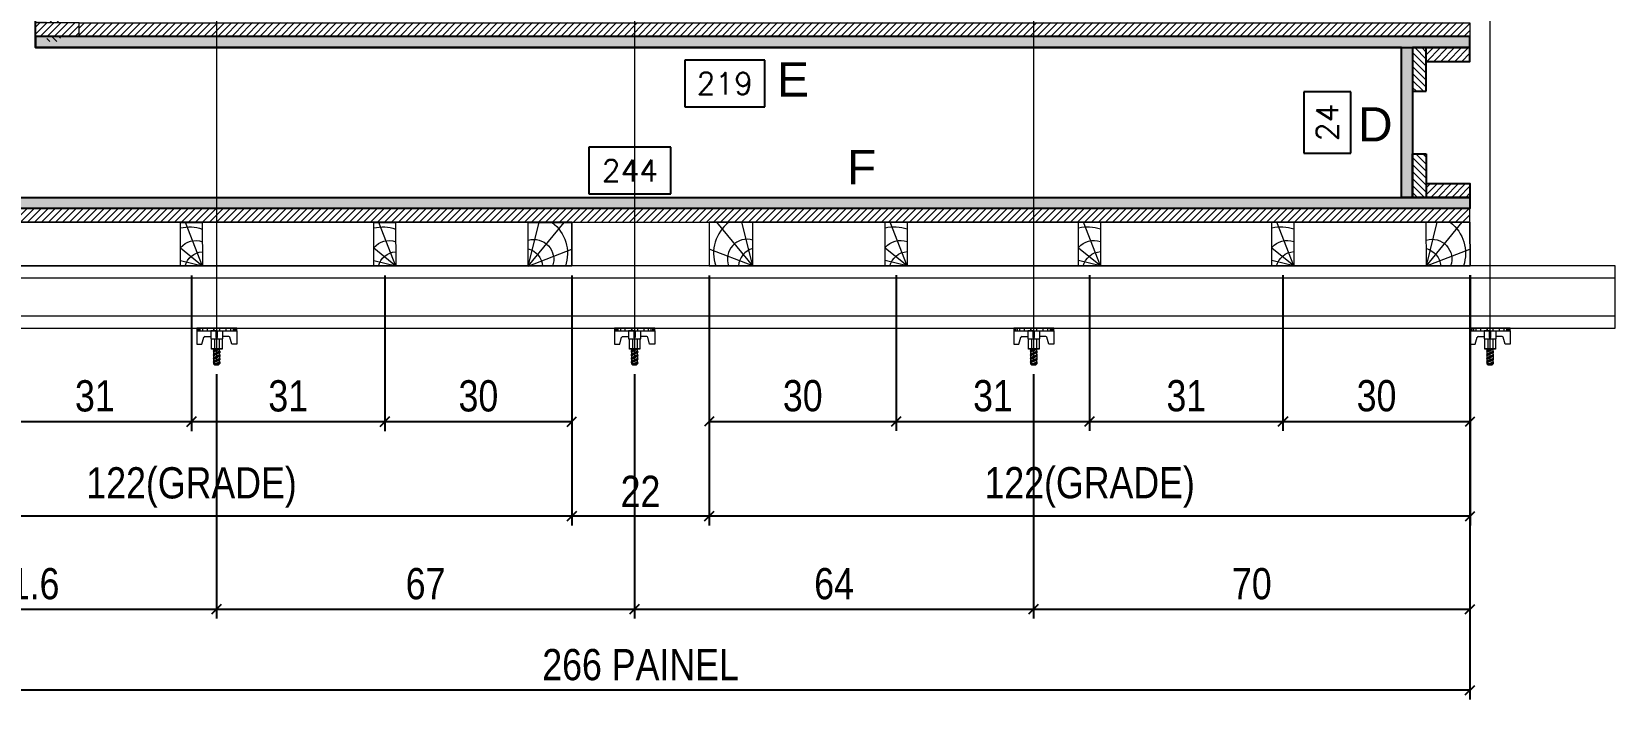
# Model space of a CAD drawing. Extents: x 14400 to 27878, y -21631 to 6985.
# Drawn here: x 27370 to 27878, y -5664 to -5446 of the extents above; entities that cross this region are included whole.
import ezdxf
from ezdxf.enums import TextEntityAlignment as Align

# ---------------------------------------------------------------- set-up
doc = ezdxf.new("R2010")
doc.units = 0
for name, color, linetype in [('CHAPA', 1, 'Continuous'), ('COTA', 241, 'Continuous'), ('F-PILARES-S', 170, 'Continuous'), ('SARRAFO', 251, 'Continuous'), ('TEXTO_GERAL', 7, 'Continuous')]:
    doc.layers.add(name, color=color, linetype=linetype)
for name, color, linetype, lineweight in [('Hachura', 251, 'Continuous', 9), ('Madeira', 126, 'Continuous', 18), ('Perfil Metálico', 224, 'Continuous', 18)]:
    doc.layers.add(name, color=color, linetype=linetype, lineweight=lineweight)
doc.styles.add('ARIAL', font='arial.ttf')
doc.styles.add('COTA TECNICA 2X', font='techl___.ttf', dxfattribs={"height": 10})
doc.styles.add('ROMANS', font='romans.shx')
doc.dimstyles.new('Cota Seção interna', dxfattribs={"dimtxt": 7, "dimasz": 6, "dimexe": 0.18, "dimexo": 2, "dimgap": -4, "dimtad": 3, "dimdec": 1, "dimlfac": 0.5, "dimzin": 12, "dimdsep": 46, "dimtxsty": 'ROMANS', "dimblk": 'ARCHTICK', "dimcen": 0.09, "dimse1": 1, "dimse2": 1, "dimsd1": 1, "dimsd2": 1, "dimclrd": 180, "dimclre": 5, "dimclrt": 1, "dimadec": 0, "dimazin": 3, "dimtfac": 1, "dimtdec": 1, "dimtofl": 0, "dimtmove": 0, "dimatfit": 3, "dimldrblk": 'ARCHTICK', "dimfxl": 1, "dimtolj": 1, "dimtzin": 0, "dimarcsym": 0})
doc.dimstyles.new('SECAO PILAR', dxfattribs={"dimtxt": 10, "dimasz": 3, "dimexe": 3, "dimexo": 3, "dimgap": 3, "dimtad": 1, "dimdec": 1, "dimlfac": 0.5, "dimzin": 12, "dimdsep": 46, "dimtxsty": 'COTA TECNICA 2X', "dimblk1": 'OBLIQUE', "dimblk2": 'OBLIQUE', "dimsah": 1, "dimcen": 0.9, "dimclrd": 256, "dimclre": 256, "dimclrt": 256, "dimadec": 1, "dimazin": 3, "dimtfac": 1, "dimtdec": 1, "dimtmove": 0, "dimatfit": 3, "dimfxl": 1, "dimtolj": 1, "dimtzin": 12, "dimarcsym": 0})
pattern_1 = [(45, (36501.2843, 17026.1796), (-1.12253202, 1.12253202), [])]
pattern_2 = [(135, (4467.5243, 3268.3233), (-1.12253202, -1.12253202), [])]

# ---------------------------------------------------------------- blocks, each defined once
blk = doc.blocks.new('*D450')
at = {"layer": 'COTA', "color": 180, "lineweight": -2, "transparency": 16777216}
for p, q in [((27793.19, -5465.45), (27778.19, -5465.45)), ((27778.19, -5465.45), (27778.19, -5485.12)), ((27793.19, -5485.12), (27793.19, -5465.45)), ((27778.19, -5485.12), (27793.19, -5485.12))]:
    blk.add_line(p, q, dxfattribs=at)
at = {"layer": 'Defpoints', "color": 0, "transparency": 16777216}
for p in [(27797.19, -5451.28), (27809.42, -5451.28), (27809.42, -5499.28)]:
    blk.add_point(p, dxfattribs=at)
at = {"layer": 'COTA', "color": 1, "transparency": 16777216, "insert": (27785.69, -5475.28), "char_height": 7, "attachment_point": 5, "rotation": 90, "style": 'ROMANS'}
blk.add_mtext('\\A1;24', dxfattribs=at)
blk = doc.blocks.new('_ArchTick')
at = {"color": 0, "linetype": 'ByBlock', "const_width": 0.15}
blk.add_lwpolyline([(-0.5, -0.5), (0.5, 0.5)], dxfattribs=at)
blk = doc.blocks.new('*D458')
at = {"layer": 'COTA', "color": 180, "lineweight": -2, "transparency": 16777216}
for p, q in [((27369.97, -4992.08), (27354.97, -4992.08)), ((27354.97, -4992.08), (27354.97, -5018.08)), ((27369.97, -5018.08), (27369.97, -4992.08)), ((27354.97, -5018.08), (27369.97, -5018.08))]:
    blk.add_line(p, q, dxfattribs=at)
at = {"layer": 'Defpoints', "color": 0, "transparency": 16777216}
for p in [(27371.42, -4557.28), (27371.42, -5451.28), (27373.97, -5451.28)]:
    blk.add_point(p, dxfattribs=at)
at = {"layer": 'COTA', "color": 1, "transparency": 16777216, "insert": (27362.47, -5005.08), "char_height": 7, "attachment_point": 5, "rotation": 90, "style": 'ROMANS'}
blk.add_mtext('\\A1;447', dxfattribs=at)
blk = doc.blocks.new('*D459')
at = {"layer": 'COTA', "color": 180, "lineweight": -2, "transparency": 16777216}
for p, q in [((27575.2, -5483.21), (27548.87, -5483.21)), ((27548.87, -5483.21), (27548.87, -5498.21)), ((27575.2, -5498.21), (27575.2, -5483.21)), ((27548.87, -5498.21), (27575.2, -5498.21))]:
    blk.add_line(p, q, dxfattribs=at)
at = {"layer": 'Defpoints', "color": 0, "transparency": 16777216}
for p in [(27321.42, -5499.28), (27809.42, -5499.28), (27321.42, -5502.21)]:
    blk.add_point(p, dxfattribs=at)
at = {"layer": 'COTA', "color": 1, "transparency": 16777216, "insert": (27562.03, -5490.71), "char_height": 7, "attachment_point": 5, "style": 'ROMANS'}
blk.add_mtext('\\A1;244', dxfattribs=at)
blk = doc.blocks.new('*D460')
at = {"layer": 'COTA', "color": 180, "lineweight": -2, "transparency": 16777216}
for p, q in [((27605.26, -5455.28), (27579.6, -5455.28)), ((27579.6, -5455.28), (27579.6, -5470.28)), ((27605.26, -5470.28), (27605.26, -5455.28)), ((27579.6, -5470.28), (27605.26, -5470.28))]:
    blk.add_line(p, q, dxfattribs=at)
at = {"layer": 'Defpoints', "color": 0, "transparency": 16777216}
for p in [(27371.42, -5451.28), (27809.42, -5451.28), (27371.42, -5474.28)]:
    blk.add_point(p, dxfattribs=at)
at = {"layer": 'COTA', "color": 1, "transparency": 16777216, "insert": (27592.43, -5462.78), "char_height": 7, "attachment_point": 5, "style": 'ROMANS'}
blk.add_mtext('\\A1;219', dxfattribs=at)
blk = doc.blocks.new('PONTALETE')
at = {"layer": 'Madeira'}
for q in [(2.71, 7), (7, 5.76), (7, 1.74)]:
    blk.add_line((0, 0), q, dxfattribs=at)
blk.add_lwpolyline([(0, 0), (7, 0), (7, 7), (0, 7)], close=True, dxfattribs=at)
for centre, radius, start, end in [((2.04, 0.06), 6.23, 37.2818, 109.0913), ((1.09, 0.9), 3.19, 343.603, 109.9847), ((-0.21, -0.78), 3.09, 14.6322, 86.0383)]:
    blk.add_arc(centre, radius, start, end, dxfattribs=at)
blk = doc.blocks.new('MEIO PONTALETE')
at = {"layer": 'Madeira'}
for q in [(2.71, 7), (3.5, 2.88), (3.5, 0.87)]:
    blk.add_line((0, 0), q, dxfattribs=at)
blk.add_lwpolyline([(0, 0), (3.5, 0), (3.5, 7), (0, 7)], close=True, dxfattribs=at)
for centre, radius, start, end in [((2.04, 0.06), 6.23, 76.4499, 109.0913), ((1.09, 0.9), 3.19, 40.9063, 109.9847), ((-0.21, -0.78), 3.09, 14.6322, 86.0383)]:
    blk.add_arc(centre, radius, start, end, dxfattribs=at)
blk = doc.blocks.new('_Oblique')
at = {"color": 0, "linetype": 'ByBlock', "lineweight": -2}
blk.add_line((-0.5, -0.5), (0.5, 0.5), dxfattribs=at)
blk = doc.blocks.new('*D488')
at = {"layer": 'COTA', "lineweight": -2, "transparency": 16777216}
for p, q in [((27587.46, -5524.31), (27587.46, -5574.17)), ((27647.46, -5524.29), (27647.46, -5574.17)), ((27587.46, -5571.17), (27647.46, -5571.17))]:
    blk.add_line(p, q, dxfattribs=at)
at = {"layer": 'Defpoints', "color": 0, "transparency": 16777216}
for p in [(27587.46, -5521.31), (27647.46, -5521.29), (27647.46, -5571.17)]:
    blk.add_point(p, dxfattribs=at)
at = {"layer": 'COTA', "lineweight": -2, "transparency": 16777216, "xscale": 3, "yscale": 3, "zscale": 3, "rotation": 180}
blk.add_blockref('_Oblique', (27587.46, -5571.17), dxfattribs=at)
at = {"layer": 'COTA', "lineweight": -2, "transparency": 16777216, "xscale": 3, "yscale": 3, "zscale": 3}
blk.add_blockref('_Oblique', (27647.46, -5571.17), dxfattribs=at)
at = {"layer": 'COTA', "transparency": 16777216, "insert": (27617.46, -5562.95), "char_height": 10, "attachment_point": 5, "style": 'COTA TECNICA 2X'}
blk.add_mtext('\\A1;30', dxfattribs=at)
blk = doc.blocks.new('*D489')
at = {"layer": 'COTA', "lineweight": -2, "transparency": 16777216}
for p, q in [((27587.46, -5524.31), (27587.46, -5604.5)), ((27831.45, -5524.28), (27831.45, -5604.5)), ((27831.45, -5601.5), (27587.46, -5601.5))]:
    blk.add_line(p, q, dxfattribs=at)
at = {"layer": 'Defpoints', "color": 0, "transparency": 16777216}
for p in [(27587.46, -5521.31), (27831.45, -5521.28), (27587.46, -5601.5)]:
    blk.add_point(p, dxfattribs=at)
at = {"layer": 'COTA', "lineweight": -2, "transparency": 16777216, "xscale": 3, "yscale": 3, "zscale": 3, "rotation": 180}
blk.add_blockref('_Oblique', (27587.46, -5601.5), dxfattribs=at)
at = {"layer": 'COTA', "lineweight": -2, "transparency": 16777216, "xscale": 3, "yscale": 3, "zscale": 3}
blk.add_blockref('_Oblique', (27831.45, -5601.5), dxfattribs=at)
at = {"layer": 'COTA', "transparency": 16777216, "insert": (27709.46, -5592.28), "char_height": 10, "attachment_point": 5, "style": 'COTA TECNICA 2X'}
blk.add_mtext('\\A1;122(GRADE)', dxfattribs=at)
blk = doc.blocks.new('*D490')
at = {"layer": 'COTA', "lineweight": -2, "transparency": 16777216}
for p, q in [((27647.46, -5524.29), (27647.46, -5574.17)), ((27709.46, -5524.29), (27709.46, -5574.17)), ((27647.46, -5571.17), (27709.46, -5571.17))]:
    blk.add_line(p, q, dxfattribs=at)
at = {"layer": 'Defpoints', "color": 0, "transparency": 16777216}
for p in [(27647.46, -5521.29), (27709.46, -5521.29), (27709.46, -5571.17)]:
    blk.add_point(p, dxfattribs=at)
at = {"layer": 'COTA', "lineweight": -2, "transparency": 16777216, "xscale": 3, "yscale": 3, "zscale": 3, "rotation": 180}
blk.add_blockref('_Oblique', (27647.46, -5571.17), dxfattribs=at)
at = {"layer": 'COTA', "lineweight": -2, "transparency": 16777216, "xscale": 3, "yscale": 3, "zscale": 3}
blk.add_blockref('_Oblique', (27709.46, -5571.17), dxfattribs=at)
at = {"layer": 'COTA', "transparency": 16777216, "insert": (27678.46, -5562.95), "char_height": 10, "attachment_point": 5, "style": 'COTA TECNICA 2X'}
blk.add_mtext('\\A1;31', dxfattribs=at)
blk = doc.blocks.new('*D491')
at = {"layer": 'COTA', "lineweight": -2, "transparency": 16777216}
for p, q in [((27709.46, -5524.29), (27709.46, -5574.17)), ((27771.46, -5524.29), (27771.46, -5574.17)), ((27709.46, -5571.17), (27771.46, -5571.17))]:
    blk.add_line(p, q, dxfattribs=at)
at = {"layer": 'Defpoints', "color": 0, "transparency": 16777216}
for p in [(27709.46, -5521.29), (27771.46, -5521.29), (27771.46, -5571.17)]:
    blk.add_point(p, dxfattribs=at)
at = {"layer": 'COTA', "lineweight": -2, "transparency": 16777216, "xscale": 3, "yscale": 3, "zscale": 3, "rotation": 180}
blk.add_blockref('_Oblique', (27709.46, -5571.17), dxfattribs=at)
at = {"layer": 'COTA', "lineweight": -2, "transparency": 16777216, "xscale": 3, "yscale": 3, "zscale": 3}
blk.add_blockref('_Oblique', (27771.46, -5571.17), dxfattribs=at)
at = {"layer": 'COTA', "transparency": 16777216, "insert": (27740.46, -5562.95), "char_height": 10, "attachment_point": 5, "style": 'COTA TECNICA 2X'}
blk.add_mtext('\\A1;31', dxfattribs=at)
blk = doc.blocks.new('*D492')
at = {"layer": 'COTA', "lineweight": -2, "transparency": 16777216}
for p, q in [((27771.46, -5524.29), (27771.46, -5574.17)), ((27831.45, -5524.29), (27831.45, -5574.17)), ((27771.46, -5571.17), (27831.45, -5571.17))]:
    blk.add_line(p, q, dxfattribs=at)
at = {"layer": 'Defpoints', "color": 0, "transparency": 16777216}
for p in [(27771.46, -5521.29), (27831.45, -5521.29), (27831.45, -5571.17)]:
    blk.add_point(p, dxfattribs=at)
at = {"layer": 'COTA', "lineweight": -2, "transparency": 16777216, "xscale": 3, "yscale": 3, "zscale": 3, "rotation": 180}
blk.add_blockref('_Oblique', (27771.46, -5571.17), dxfattribs=at)
at = {"layer": 'COTA', "lineweight": -2, "transparency": 16777216, "xscale": 3, "yscale": 3, "zscale": 3}
blk.add_blockref('_Oblique', (27831.45, -5571.17), dxfattribs=at)
at = {"layer": 'COTA', "transparency": 16777216, "insert": (27801.46, -5562.95), "char_height": 10, "attachment_point": 5, "style": 'COTA TECNICA 2X'}
blk.add_mtext('\\A1;30', dxfattribs=at)
blk = doc.blocks.new('*D494')
at = {"layer": 'COTA', "lineweight": -2, "transparency": 16777216}
for p, q in [((27299.45, -5524.35), (27299.45, -5604.55)), ((27543.45, -5524.33), (27543.45, -5604.55)), ((27543.45, -5601.55), (27299.45, -5601.55))]:
    blk.add_line(p, q, dxfattribs=at)
at = {"layer": 'Defpoints', "color": 0, "transparency": 16777216}
for p in [(27299.45, -5521.35), (27543.45, -5521.33), (27299.45, -5601.55)]:
    blk.add_point(p, dxfattribs=at)
at = {"layer": 'COTA', "lineweight": -2, "transparency": 16777216, "xscale": 3, "yscale": 3, "zscale": 3, "rotation": 180}
blk.add_blockref('_Oblique', (27299.45, -5601.55), dxfattribs=at)
at = {"layer": 'COTA', "lineweight": -2, "transparency": 16777216, "xscale": 3, "yscale": 3, "zscale": 3}
blk.add_blockref('_Oblique', (27543.45, -5601.55), dxfattribs=at)
at = {"layer": 'COTA', "transparency": 16777216, "insert": (27421.45, -5592.33), "char_height": 10, "attachment_point": 5, "style": 'COTA TECNICA 2X'}
blk.add_mtext('\\A1;122(GRADE)', dxfattribs=at)
blk = doc.blocks.new('*D495')
at = {"layer": 'COTA', "lineweight": -2, "transparency": 16777216}
for p, q in [((27359.45, -5524.34), (27359.45, -5574.21)), ((27421.45, -5524.34), (27421.45, -5574.21)), ((27359.45, -5571.21), (27421.45, -5571.21))]:
    blk.add_line(p, q, dxfattribs=at)
at = {"layer": 'Defpoints', "color": 0, "transparency": 16777216}
for p in [(27359.45, -5521.34), (27421.45, -5521.34), (27421.45, -5571.21)]:
    blk.add_point(p, dxfattribs=at)
at = {"layer": 'COTA', "lineweight": -2, "transparency": 16777216, "xscale": 3, "yscale": 3, "zscale": 3, "rotation": 180}
blk.add_blockref('_Oblique', (27359.45, -5571.21), dxfattribs=at)
at = {"layer": 'COTA', "lineweight": -2, "transparency": 16777216, "xscale": 3, "yscale": 3, "zscale": 3}
blk.add_blockref('_Oblique', (27421.45, -5571.21), dxfattribs=at)
at = {"layer": 'COTA', "transparency": 16777216, "insert": (27390.45, -5563), "char_height": 10, "attachment_point": 5, "style": 'COTA TECNICA 2X'}
blk.add_mtext('\\A1;31', dxfattribs=at)
blk = doc.blocks.new('*D496')
at = {"layer": 'COTA', "lineweight": -2, "transparency": 16777216}
for p, q in [((27421.45, -5524.34), (27421.45, -5574.21)), ((27483.45, -5524.34), (27483.45, -5574.21)), ((27421.45, -5571.21), (27483.45, -5571.21))]:
    blk.add_line(p, q, dxfattribs=at)
at = {"layer": 'Defpoints', "color": 0, "transparency": 16777216}
for p in [(27421.45, -5521.34), (27483.45, -5521.34), (27483.45, -5571.21)]:
    blk.add_point(p, dxfattribs=at)
at = {"layer": 'COTA', "lineweight": -2, "transparency": 16777216, "xscale": 3, "yscale": 3, "zscale": 3, "rotation": 180}
blk.add_blockref('_Oblique', (27421.45, -5571.21), dxfattribs=at)
at = {"layer": 'COTA', "lineweight": -2, "transparency": 16777216, "xscale": 3, "yscale": 3, "zscale": 3}
blk.add_blockref('_Oblique', (27483.45, -5571.21), dxfattribs=at)
at = {"layer": 'COTA', "transparency": 16777216, "insert": (27452.45, -5563), "char_height": 10, "attachment_point": 5, "style": 'COTA TECNICA 2X'}
blk.add_mtext('\\A1;31', dxfattribs=at)
blk = doc.blocks.new('*D497')
at = {"layer": 'COTA', "lineweight": -2, "transparency": 16777216}
for p, q in [((27483.45, -5524.34), (27483.45, -5574.21)), ((27543.45, -5524.34), (27543.45, -5574.21)), ((27483.45, -5571.21), (27543.45, -5571.21))]:
    blk.add_line(p, q, dxfattribs=at)
at = {"layer": 'Defpoints', "color": 0, "transparency": 16777216}
for p in [(27483.45, -5521.34), (27543.45, -5521.34), (27543.45, -5571.21)]:
    blk.add_point(p, dxfattribs=at)
at = {"layer": 'COTA', "lineweight": -2, "transparency": 16777216, "xscale": 3, "yscale": 3, "zscale": 3, "rotation": 180}
blk.add_blockref('_Oblique', (27483.45, -5571.21), dxfattribs=at)
at = {"layer": 'COTA', "lineweight": -2, "transparency": 16777216, "xscale": 3, "yscale": 3, "zscale": 3}
blk.add_blockref('_Oblique', (27543.45, -5571.21), dxfattribs=at)
at = {"layer": 'COTA', "transparency": 16777216, "insert": (27513.45, -5563), "char_height": 10, "attachment_point": 5, "style": 'COTA TECNICA 2X'}
blk.add_mtext('\\A1;30', dxfattribs=at)
blk = doc.blocks.new('*D499')
at = {"layer": 'COTA', "lineweight": -2, "transparency": 16777216}
for p, q in [((27543.43, -5524.33), (27543.43, -5604.55)), ((27587.44, -5524.3), (27587.44, -5604.55)), ((27587.44, -5601.55), (27543.43, -5601.55))]:
    blk.add_line(p, q, dxfattribs=at)
at = {"layer": 'Defpoints', "color": 0, "transparency": 16777216}
for p in [(27543.43, -5521.33), (27587.44, -5521.3), (27543.43, -5601.55)]:
    blk.add_point(p, dxfattribs=at)
at = {"layer": 'COTA', "lineweight": -2, "transparency": 16777216, "xscale": 3, "yscale": 3, "zscale": 3, "rotation": 180}
blk.add_blockref('_Oblique', (27543.43, -5601.55), dxfattribs=at)
at = {"layer": 'COTA', "lineweight": -2, "transparency": 16777216, "xscale": 3, "yscale": 3, "zscale": 3}
blk.add_blockref('_Oblique', (27587.44, -5601.55), dxfattribs=at)
at = {"layer": 'COTA', "transparency": 16777216, "insert": (27565.43, -5593.55), "char_height": 10, "attachment_point": 5, "style": 'COTA TECNICA 2X'}
blk.add_mtext('\\A1;22', dxfattribs=at)
blk = doc.blocks.new('C')
at = {"layer": 'Hachura', "color": 0}
for p, q in [((0, 3.22), (0, -3.22)), ((0.45, 3.22), (0, 3.22)), ((0.46, 3.16), (0, 3.16)), ((0.46, 3.05), (0, 3.05)), ((0.46, 2.88), (0, 2.88)), ((0, 2.75), (0, -1.16)), ((0.46, 2.65), (0, 2.65)), ((0.45, -3.23), (0.45, 3.22)), ((0.45, 3.22), (2.58, 3.22)), ((2.58, 3.22), (2.58, 2.39)), ((0.46, 2.23), (0, 2.23)), ((0.46, 1.51), (0, 1.51)), ((0.39, 0.49), (0.17, 0.49)), ((1.74, 0.97), (0.45, 0.97)), ((1.45, 0.1), (0.45, 0.1)), ((1.35, 1.94), (1.35, 0.96)), ((2.58, 2.39), (1.47, 2.09)), ((1.74, -0.97), (1.74, 0.97)), ((1.74, 0.97), (1.74, 0.84)), ((1.74, 0.97), (1.74, 0.84)), ((1.74, 0.84), (3.35, 0.84)), ((3.35, 0.45), (1.74, 0.45)), ((3.32, 0.84), (3.32, -0.84)), ((3.35, 0.84), (3.35, -0.84)), ((3.68, 0.45), (3.35, 0.45)), ((3.84, -0.52), (3.35, 0.45)), ((3.35, 0.06), (3.67, -0.57)), ((3.68, 0.45), (4.16, -0.52)), ((3.72, 0.5), (4.25, -0.57)), ((4.37, -0.55), (3.83, 0.53)), ((4.15, 0.45), (3.93, 0.45)), ((4.42, -0.52), (3.93, 0.45)), ((4.15, 0.45), (4.26, 0.45)), ((4.26, 0.45), (4.74, -0.52)), ((4.3, 0.5), (4.83, -0.57)), ((4.95, -0.55), (4.41, 0.53)), ((4.51, 0.45), (4.84, 0.45)), ((5, -0.52), (4.51, 0.45)), ((4.84, 0.45), (5.32, -0.52)), ((4.88, 0.5), (5.41, -0.57)), ((5.53, -0.55), (4.99, 0.53)), ((5.58, -0.52), (5.09, 0.45)), ((5.42, 0.45), (5.09, 0.45)), ((5.58, -0.52), (5.09, 0.45)), ((5.42, 0.45), (5.74, -0.19)), ((5.46, 0.5), (5.74, -0.07)), ((5.74, 0.19), (5.57, 0.53)), ((5.74, 0.32), (5.68, 0.45)), ((5.68, 0.45), (5.74, 0.45)), ((5.74, 0.45), (5.9, 0.29)), ((5.74, 0.45), (5.74, -0.52)), ((5.9, -0.36), (5.9, 0.29)), ((0.45, 0), (0, 0)), ((0.46, -1.52), (0, -1.52)), ((0.46, -2.23), (0, -2.23)), ((0.08, -0.48), (0.29, -0.48)), ((0.29, -0.48), (0.4, -0.48)), ((0.45, 0), (0.45, -0.97)), ((0.45, -0.16), (1.45, -0.16)), ((0.45, -0.65), (0.45, -0.32)), ((0.45, -3.23), (0.45, -0.65)), ((0.45, -0.97), (1.74, -0.97)), ((1.35, -1.94), (1.35, -0.97)), ((2.58, -2.39), (1.47, -2.1)), ((3.35, -0.32), (1.74, -0.32)), ((3.35, -0.84), (1.74, -0.84)), ((2.58, -3.23), (2.58, -2.39)), ((3.35, -0.07), (3.58, -0.52)), ((3.35, -0.52), (3.58, -0.52)), ((3.84, -0.52), (4.16, -0.52)), ((4.42, -0.52), (4.74, -0.52)), ((4.63, -0.52), (4.74, -0.52)), ((5, -0.52), (5.32, -0.52)), ((5.58, -0.52), (5.74, -0.52)), ((5.74, -0.52), (5.9, -0.36)), ((5.74, -0.52), (5.74, -0.52)), ((0.46, -2.65), (0, -2.65)), ((0.46, -2.88), (0, -2.88)), ((0.46, -3.05), (0, -3.05)), ((0.46, -3.16), (0, -3.16)), ((0, -3.22), (2.57, -3.22))]:
    blk.add_line(p, q, dxfattribs=at)
for centre, radius, start, end in [((1.52, 1.94), 0.161, 104.7436, 180), ((1.44, -0.03), 0.129, 272.695, 87.305), ((3.81, 0.39), 0.143, 25.5688, 154.4312), ((4.39, 0.39), 0.143, 25.5688, 154.4312), ((4.97, 0.39), 0.143, 25.5688, 154.4312), ((5.55, 0.39), 0.143, 25.5688, 154.4312), ((0.17, -0.37), 0.174, 221.744, 317.8592), ((1.52, -1.94), 0.161, 180, 255.2564), ((3.71, -0.4), 0.174, 222.1408, 318.256), ((4.29, -0.4), 0.174, 222.1408, 318.256), ((4.87, -0.4), 0.174, 222.1408, 318.256), ((5.45, -0.4), 0.174, 222.1408, 318.256), ((5.61, -0.4), 0.174, 317.8592, 318.256)]:
    blk.add_arc(centre, radius, start, end, dxfattribs=at)
blk = doc.blocks.new('*D500')
at = {"layer": 'COTA', "lineweight": -2, "transparency": 16777216}
for p, q in [((27306.37, -5556.03), (27306.37, -5634.32)), ((27429.5, -5556.03), (27429.5, -5634.32)), ((27306.37, -5631.32), (27429.5, -5631.32))]:
    blk.add_line(p, q, dxfattribs=at)
at = {"layer": 'Defpoints', "color": 0, "transparency": 16777216}
for p in [(27306.37, -5553.03), (27429.5, -5553.03), (27429.5, -5631.32)]:
    blk.add_point(p, dxfattribs=at)
at = {"layer": 'COTA', "lineweight": -2, "transparency": 16777216, "xscale": 3, "yscale": 3, "zscale": 3, "rotation": 180}
blk.add_blockref('_Oblique', (27306.37, -5631.32), dxfattribs=at)
at = {"layer": 'COTA', "lineweight": -2, "transparency": 16777216, "xscale": 3, "yscale": 3, "zscale": 3}
blk.add_blockref('_Oblique', (27429.5, -5631.32), dxfattribs=at)
at = {"layer": 'COTA', "transparency": 16777216, "insert": (27367.94, -5623.22), "char_height": 10, "attachment_point": 5, "style": 'COTA TECNICA 2X'}
blk.add_mtext('\\A1;61.6', dxfattribs=at)
blk = doc.blocks.new('*D501')
at = {"layer": 'COTA', "lineweight": -2, "transparency": 16777216}
for p, q in [((27429.5, -5556.03), (27429.5, -5634.32)), ((27563.5, -5556.03), (27563.5, -5634.32)), ((27429.5, -5631.32), (27563.5, -5631.32))]:
    blk.add_line(p, q, dxfattribs=at)
at = {"layer": 'Defpoints', "color": 0, "transparency": 16777216}
for p in [(27429.5, -5553.03), (27563.5, -5553.03), (27563.5, -5631.32)]:
    blk.add_point(p, dxfattribs=at)
at = {"layer": 'COTA', "lineweight": -2, "transparency": 16777216, "xscale": 3, "yscale": 3, "zscale": 3, "rotation": 180}
blk.add_blockref('_Oblique', (27429.5, -5631.32), dxfattribs=at)
at = {"layer": 'COTA', "lineweight": -2, "transparency": 16777216, "xscale": 3, "yscale": 3, "zscale": 3}
blk.add_blockref('_Oblique', (27563.5, -5631.32), dxfattribs=at)
at = {"layer": 'COTA', "transparency": 16777216, "insert": (27496.5, -5623.22), "char_height": 10, "attachment_point": 5, "style": 'COTA TECNICA 2X'}
blk.add_mtext('\\A1;67', dxfattribs=at)
blk = doc.blocks.new('*D502')
at = {"layer": 'COTA', "lineweight": -2, "transparency": 16777216}
for p, q in [((27563.5, -5556.03), (27563.5, -5634.32)), ((27691.5, -5556.03), (27691.5, -5634.32)), ((27563.5, -5631.32), (27691.5, -5631.32))]:
    blk.add_line(p, q, dxfattribs=at)
at = {"layer": 'Defpoints', "color": 0, "transparency": 16777216}
for p in [(27563.5, -5553.03), (27691.5, -5553.03), (27691.5, -5631.32)]:
    blk.add_point(p, dxfattribs=at)
at = {"layer": 'COTA', "lineweight": -2, "transparency": 16777216, "xscale": 3, "yscale": 3, "zscale": 3, "rotation": 180}
blk.add_blockref('_Oblique', (27563.5, -5631.32), dxfattribs=at)
at = {"layer": 'COTA', "lineweight": -2, "transparency": 16777216, "xscale": 3, "yscale": 3, "zscale": 3}
blk.add_blockref('_Oblique', (27691.5, -5631.32), dxfattribs=at)
at = {"layer": 'COTA', "transparency": 16777216, "insert": (27627.5, -5623.22), "char_height": 10, "attachment_point": 5, "style": 'COTA TECNICA 2X'}
blk.add_mtext('\\A1;64', dxfattribs=at)
blk = doc.blocks.new('*D503')
at = {"layer": 'COTA', "lineweight": -2, "transparency": 16777216}
for p, q in [((27831.43, -5524.23), (27831.43, -5634.32)), ((27691.5, -5556.03), (27691.5, -5634.32)), ((27691.5, -5631.32), (27831.43, -5631.32))]:
    blk.add_line(p, q, dxfattribs=at)
at = {"layer": 'Defpoints', "color": 0, "transparency": 16777216}
for p in [(27831.43, -5521.23), (27691.5, -5553.03), (27831.43, -5631.32)]:
    blk.add_point(p, dxfattribs=at)
at = {"layer": 'COTA', "lineweight": -2, "transparency": 16777216, "xscale": 3, "yscale": 3, "zscale": 3, "rotation": 180}
blk.add_blockref('_Oblique', (27691.5, -5631.32), dxfattribs=at)
at = {"layer": 'COTA', "lineweight": -2, "transparency": 16777216, "xscale": 3, "yscale": 3, "zscale": 3}
blk.add_blockref('_Oblique', (27831.43, -5631.32), dxfattribs=at)
at = {"layer": 'COTA', "transparency": 16777216, "insert": (27761.47, -5623.22), "char_height": 10, "attachment_point": 5, "style": 'COTA TECNICA 2X'}
blk.add_mtext('\\A1;70', dxfattribs=at)
blk = doc.blocks.new('*D498')
at = {"layer": 'COTA', "lineweight": -2, "transparency": 16777216}
for p, q in [((27831.43, -5524.23), (27831.43, -5660.28)), ((27299.45, -5567.45), (27299.45, -5660.28)), ((27831.43, -5657.28), (27299.45, -5657.28))]:
    blk.add_line(p, q, dxfattribs=at)
at = {"layer": 'Defpoints', "color": 0, "transparency": 16777216}
for p in [(27831.43, -5521.23), (27299.45, -5564.45), (27299.45, -5657.28)]:
    blk.add_point(p, dxfattribs=at)
at = {"layer": 'COTA', "lineweight": -2, "transparency": 16777216, "xscale": 3, "yscale": 3, "zscale": 3, "rotation": 180}
blk.add_blockref('_Oblique', (27299.45, -5657.28), dxfattribs=at)
at = {"layer": 'COTA', "lineweight": -2, "transparency": 16777216, "xscale": 3, "yscale": 3, "zscale": 3}
blk.add_blockref('_Oblique', (27831.43, -5657.28), dxfattribs=at)
at = {"layer": 'COTA', "transparency": 16777216, "insert": (27565.44, -5649.17), "char_height": 10, "attachment_point": 5, "style": 'COTA TECNICA 2X'}
blk.add_mtext('\\A1;266 PAINEL', dxfattribs=at)

msp = doc.modelspace()

# ---------------------------------------------------------------- hatches: boundary and pattern name
at = {"layer": 'Hachura'}
h = msp.add_hatch(color=256, dxfattribs=at)
h.dxf.hatch_style = 1
h.paths.add_polyline_path([(27371.418, -5443.284), (27375.018, -5443.284), (27375.018, -4535.284), (27371.418, -4535.284)])
h.paths.add_polyline_path([(27375.018, -5447.684), (27371.418, -5447.684), (27371.418, -5449.284), (27375.018, -5449.284)])
h = msp.add_hatch(dxfattribs=at)
h.set_pattern_fill('ANSI31', color=256, scale=0.5, angle=270, style=0)
h.set_pattern_definition([(315, (50040.2685, -14034.7629), (1.12253202, 1.12253202), [])])
h.paths.add_polyline_path([(27375.018, -5443.284), (27379.418, -5443.284), (27379.418, -4535.284), (27375.018, -4535.284)])
h.paths.add_polyline_path([(27379.418, -5447.684), (27375.018, -5447.684), (27375.018, -5449.284), (27379.418, -5449.284)])
h = msp.add_hatch(dxfattribs=at)
h.set_pattern_fill('ANSI31', color=256, scale=0.5, angle=360, style=0)
h.paths.add_polyline_path([(27385.418, -5443.284), (27371.418, -5443.284), (27371.418, -5447.684), (27385.418, -5447.684)])
h = msp.add_hatch(dxfattribs=at)
h.set_pattern_fill('ANSI31', color=256, scale=0.5, angle=360, style=0)
h.set_pattern_definition([(45, (34219.5506, -3642.0463), (-1.122532, 1.122532), [])])
h.paths.add_polyline_path([(27385.418, -5447.684), (27385.418, -5443.284), (27831.418, -5443.241), (27831.418, -5447.684)])
h = msp.add_hatch(color=256, dxfattribs=at)
h.dxf.hatch_style = 1
h.paths.add_polyline_path([(27831.418, -5451.284), (27831.418, -5447.684), (27371.418, -5447.684), (27371.418, -5451.284)])
h = msp.add_hatch(color=256, dxfattribs=at)
h.dxf.hatch_style = 1
h.paths.add_polyline_path([(27813.018, -5499.284), (27809.418, -5499.284), (27809.418, -5451.284), (27813.018, -5451.284)])
h = msp.add_hatch(dxfattribs=at)
h.set_pattern_fill('ANSI31', color=256, scale=0.5, angle=450, style=0)
h.set_pattern_definition(pattern_2)
h.paths.add_polyline_path([(27813.018, -5451.284), (27817.418, -5451.284), (27817.418, -5465.284), (27813.018, -5465.284)])
h = msp.add_hatch(dxfattribs=at)
h.set_pattern_fill('ANSI31', color=256, scale=0.5, angle=360, style=0)
h.set_pattern_definition(pattern_1)
h.paths.add_polyline_path([(27817.418, -5455.684), (27817.418, -5451.284), (27831.418, -5451.284), (27831.418, -5455.684)])
h = msp.add_hatch(dxfattribs=at)
h.set_pattern_fill('ANSI31', color=256, scale=0.5, angle=450, style=0)
h.set_pattern_definition(pattern_2)
h.paths.add_polyline_path([(27813.018, -5499.284), (27817.418, -5499.284), (27817.418, -5485.284), (27813.018, -5485.284)])
h = msp.add_hatch(dxfattribs=at)
h.set_pattern_fill('ANSI31', color=256, scale=0.5, angle=360, style=0)
h.set_pattern_definition(pattern_1)
h.paths.add_polyline_path([(27817.418, -5494.884), (27817.418, -5499.284), (27831.418, -5499.284), (27831.418, -5494.884)])
h = msp.add_hatch(color=256, dxfattribs=at)
h.dxf.hatch_style = 1
h.paths.add_polyline_path([(27831.418, -5502.884), (27831.418, -5499.284), (27299.418, -5499.284), (27299.418, -5502.884)])
h = msp.add_hatch(dxfattribs=at)
h.set_pattern_fill('ANSI31', color=256, scale=0.5, angle=360, style=0)
h.set_pattern_definition([(45, (34219.5506, -4112.0463), (-1.122532, 1.122532), [])])
h.paths.add_polyline_path([(27299.418, -5502.894), (27299.418, -5507.273), (27831.418, -5507.294), (27831.418, -5502.873)])

# ---------------------------------------------------------------- linework, layer by layer
at = {"layer": 'CHAPA'}
for points in [[(27371.418, -5451.284), (27831.418, -5451.284), (27831.418, -5447.684), (27371.418, -5447.684)], [(27813.018, -5499.284), (27809.418, -5499.284), (27809.418, -5451.284), (27813.018, -5451.284)], [(27299.418, -5499.284), (27831.418, -5499.284), (27831.418, -5502.884), (27299.418, -5502.884)]]:
    msp.add_lwpolyline(points, close=True, dxfattribs=at)
at = {"layer": 'F-PILARES-S', "linetype": 'Continuous'}
msp.add_lwpolyline([(27321.418, -5499.284), (27809.418, -5499.284), (27809.418, -5451.284), (27371.418, -5451.284), (27371.418, -4557.284), (27321.418, -4557.284), (27321.418, -5499.284)], dxfattribs=at)
at = {"layer": 'Hachura'}
for p, q in [((27429.563, -5552.026), (27429.556, -5397.864)), ((27563.563, -5552.026), (27563.556, -5397.864)), ((27691.563, -5552.026), (27691.556, -5397.864)), ((27837.91, -5552.026), (27837.903, -5397.864))]:
    msp.add_line(p, q, dxfattribs=at)
for points in [[(27385.418, -5443.284), (27371.418, -5443.284), (27371.418, -5447.684), (27385.418, -5447.684)], [(27831.418, -5447.684), (27385.418, -5447.684), (27385.418, -5443.284), (27831.418, -5443.284)], [(27831.418, -5502.884), (27299.418, -5502.884), (27299.418, -5507.284), (27831.418, -5507.284)]]:
    msp.add_lwpolyline(points, close=True, dxfattribs=at)
at = {"layer": 'Madeira'}
for points in [[(27543.427, -5521.282), (27543.411, -5507.282), (27299.418, -5507.284), (27299.434, -5521.284)], [(27831.434, -5521.235), (27831.418, -5507.235), (27587.425, -5507.237), (27587.441, -5521.237)]]:
    msp.add_lwpolyline(points, close=True, dxfattribs=at)
at = {"layer": 'Perfil Metálico'}
msp.add_lwpolyline([(27878.034, -5541.226), (27878.034, -5521.226), (27250.008, -5521.226), (27250.008, -5541.226)], close=True, dxfattribs=at)
for points in [[(27878.034, -5525.226), (27250.008, -5525.226)], [(27250.008, -5537.226), (27878.034, -5537.226)]]:
    msp.add_lwpolyline(points, dxfattribs=at)
at = {"layer": 'SARRAFO'}
for points in [[(27817.418, -5465.284), (27817.418, -5451.284), (27813.018, -5451.284), (27813.018, -5465.284)], [(27817.418, -5485.284), (27817.418, -5499.284), (27813.018, -5499.284), (27813.018, -5485.284)]]:
    msp.add_lwpolyline(points, close=True, dxfattribs=at)
for points in [[(27817.418, -5455.684), (27831.418, -5455.684), (27831.418, -5451.284), (27817.418, -5451.284)], [(27817.418, -5494.884), (27831.418, -5494.884), (27831.418, -5499.284), (27817.418, -5499.284)]]:
    msp.add_lwpolyline(points, dxfattribs=at)

# ---------------------------------------------------------------- block references
at = {"layer": 'Hachura', "linetype": 'Continuous', "xscale": 2, "yscale": 2, "zscale": 2, "rotation": 270}
for p in [(27429.57, -5541.226), (27563.57, -5541.226), (27691.57, -5541.226), (27837.911, -5541.226)]:
    msp.add_blockref('C', p, dxfattribs=at)
at = {"layer": 'Madeira'}
for name, p, xscale, yscale, zscale, rotation in [('MEIO PONTALETE', (27424.927, -5521.338), -1.999999997962732, 1.999999997962732, 1.999999997962732, 0.06291069689670081), ('MEIO PONTALETE', (27486.927, -5521.338), -1.999999997962732, 1.999999997962732, 1.999999997962732, 0.06291069689670081), ('PONTALETE', (27529.427, -5521.346), -2, 2, 2, 270.0629106968967), ('PONTALETE', (27601.441, -5521.28), 2, 2, 2, 90.06291069689675), ('MEIO PONTALETE', (27650.934, -5521.292), -1.999999997962732, 1.999999997962732, 1.999999997962732, 0.06291069689670081), ('MEIO PONTALETE', (27712.934, -5521.292), -1.999999997962732, 1.999999997962732, 1.999999997962732, 0.06291069689670081), ('MEIO PONTALETE', (27774.934, -5521.292), -1.999999997962732, 1.999999997962732, 1.999999997962732, 0.06291069689670081), ('PONTALETE', (27817.434, -5521.299), -2, 2, 2, 270.0629106968967)]:
    msp.add_blockref(name, p, dxfattribs=dict(at, xscale=xscale, yscale=yscale, zscale=zscale, rotation=rotation))

# ---------------------------------------------------------------- texts
at = {"layer": 'TEXTO_GERAL', "style": 'ARIAL'}
for s, p in [('E', (27614.331, -5461.478)), ('D', (27801.058, -5475.878)), ('F', (27636.317, -5489.605))]:
    msp.add_text(s, height=11, dxfattribs=at).set_placement(p, align=Align.MIDDLE_CENTER)

# ---------------------------------------------------------------- dimensions: what is measured, and where the dimension line sits
at = {"layer": 'COTA'}
dim = msp.add_linear_dim(base=(27373.97, -5451.284), p1=(27371.418, -4557.284), p2=(27371.418, -5451.284), angle=90, dimstyle='Cota Seção interna', dxfattribs=at)
dim.commit()
dim.dimension.update_dxf_attribs({"geometry": '*D458', "text_midpoint": (27373.97, -5005.082), "dimtype": 160})
for base, p1, p2, picture, middle in [((27371.418, -5474.278), (27809.418, -5451.284), (27371.418, -5451.284), '*D460', (27592.431, -5474.278)), ((27321.418, -5502.209), (27809.418, -5499.284), (27321.418, -5499.284), '*D459', (27562.032, -5502.209))]:
    dim = msp.add_linear_dim(base=base, p1=p1, p2=p2, dimstyle='Cota Seção interna', dxfattribs=at)
    dim.commit()
    dim.dimension.update_dxf_attribs({"geometry": picture, "text_midpoint": middle, "dimtype": 160})
for base, p1, p2, angle, dimstyle, picture, middle in [((27797.189, -5451.284), (27809.418, -5499.284), (27809.418, -5451.284), 90, 'Cota Seção interna', '*D450', (27785.689, -5475.284)), ((27543.427, -5601.55), (27587.441, -5521.295), (27543.427, -5521.331), 180, 'SECAO PILAR', '*D499', (27565.434, -5593.55)), ((27429.502, -5631.323), (27306.373, -5553.026), (27429.502, -5553.026), 180, 'SECAO PILAR', '*D500', (27367.937, -5623.22)), ((27563.502, -5631.323), (27429.502, -5553.026), (27563.502, -5553.026), 180, 'SECAO PILAR', '*D501', (27496.502, -5623.22)), ((27691.502, -5631.323), (27563.502, -5553.026), (27691.502, -5553.026), 180, 'SECAO PILAR', '*D502', (27627.502, -5623.22))]:
    dim = msp.add_linear_dim(base=base, p1=p1, p2=p2, angle=angle, dimstyle=dimstyle, dxfattribs=at)
    dim.commit()
    dim.dimension.update_dxf_attribs({"geometry": picture, "text_midpoint": middle})
dim = msp.add_linear_dim(base=(27299.454, -5657.275), p1=(27831.434, -5521.228), p2=(27299.454, -5564.451), angle=180, text='<> PAINEL', dimstyle='SECAO PILAR', dxfattribs=at)
dim.commit()
dim.dimension.update_dxf_attribs({"geometry": '*D498', "text_midpoint": (27565.444, -5649.173)})
for base, p1, p2, picture, middle in [((27299.454, -5601.55), (27543.447, -5521.327), (27299.454, -5521.352), '*D494', (27421.451, -5592.329)), ((27587.461, -5601.503), (27831.454, -5521.28), (27587.461, -5521.305), '*D489', (27709.458, -5592.282))]:
    dim = msp.add_linear_dim(base=base, p1=p1, p2=p2, text='<>(GRADE)', dimstyle='SECAO PILAR', dxfattribs=at)
    dim.commit()
    dim.dimension.update_dxf_attribs({"geometry": picture, "text_midpoint": middle})
for base, p1, p2, picture, middle in [((27421.454, -5571.215), (27359.454, -5521.34), (27421.454, -5521.34), '*D495', (27390.454, -5562.996)), ((27483.454, -5571.215), (27421.454, -5521.34), (27483.454, -5521.34), '*D496', (27452.454, -5562.996)), ((27543.447, -5571.215), (27483.454, -5521.34), (27543.447, -5521.34), '*D497', (27513.451, -5562.996)), ((27647.461, -5571.168), (27587.461, -5521.305), (27647.461, -5521.294), '*D488', (27617.461, -5562.949)), ((27709.461, -5571.168), (27647.461, -5521.294), (27709.461, -5521.294), '*D490', (27678.461, -5562.949)), ((27771.461, -5571.168), (27709.461, -5521.294), (27771.461, -5521.294), '*D491', (27740.461, -5562.949)), ((27831.454, -5571.168), (27771.461, -5521.294), (27831.454, -5521.294), '*D492', (27801.458, -5562.949))]:
    dim = msp.add_linear_dim(base=base, p1=p1, p2=p2, dimstyle='SECAO PILAR', dxfattribs=at)
    dim.commit()
    dim.dimension.update_dxf_attribs({"geometry": picture, "text_midpoint": middle})
dim = msp.add_linear_dim(base=(27831.434, -5631.323), p1=(27691.502, -5553.026), p2=(27831.434, -5521.235), angle=180, dimstyle='SECAO PILAR', override={"dimtmove": 1}, dxfattribs=at)
dim.commit()
dim.dimension.update_dxf_attribs({"geometry": '*D503', "text_midpoint": (27761.468, -5623.22)})

doc.saveas('drawing.dxf')
